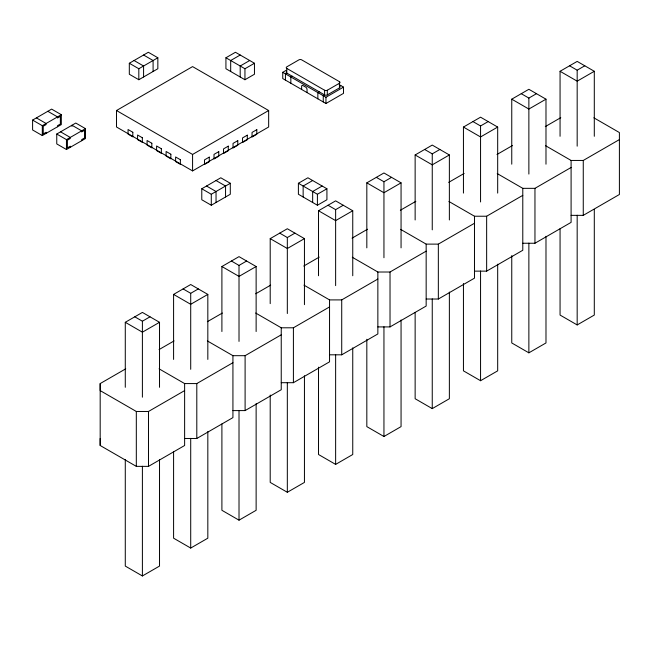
<?xml version="1.0" encoding="UTF-8"?>
<svg xmlns="http://www.w3.org/2000/svg" width="652" height="652" viewBox="0 0 652 652"><rect width="100%" height="100%" fill="white"/><g stroke="black" fill="none" stroke-linecap="round" stroke-linejoin="round"><path stroke-width="0.98" d="M159.064 368.82L184.622 383.572L184.622 445.503L148.485 466.367L136.317 466.367L100.18 445.503L100.18 438.478M125.738 368.82L100.18 383.572L100.18 390.605L136.317 411.469L148.485 411.469L184.622 390.605M129.316 63.26L148.33 52.274L157.841 57.767L157.841 68.745L138.819 79.731L129.316 74.238L129.316 63.26L138.819 68.745L157.841 57.767M32.6 120.082L51.622 109.104L61.321 114.703L61.321 124.589L42.298 135.567L32.6 129.968L32.6 120.082L42.298 125.681L61.321 114.703M56.757 134.027L75.771 123.049L85.477 128.648L85.477 138.534L66.455 149.512L56.757 143.913L56.757 134.027L66.455 139.626L85.477 128.648M116.496 110.522L192.576 66.602L268.657 110.522L268.657 126.993L192.576 170.914L116.496 126.993L116.496 110.522L192.576 154.442L268.657 110.522M225.926 57.767L235.437 52.274L254.459 63.26L254.459 74.238L244.948 79.731L225.926 68.745L225.926 57.767L244.948 68.745L254.459 63.26M240.197 55.021L230.686 60.514L230.686 71.492M249.7 60.514L240.197 66.007L240.197 76.985M339.154 84.621L343.506 87.132L343.506 93.366L325.951 103.505L282.74 78.558L282.74 72.315L286.252 70.294M292.194 76.219L290.841 76.993L290.841 83.236M319.203 91.81L317.85 92.584L317.85 98.827M286.79 68.419L324.598 90.245A1.907 1.1 0 0 0 327.304 90.245L339.456 83.236A1.907 1.1 0 0 0 339.456 81.671L301.648 59.845A1.907 1.1 0 0 0 298.942 59.845L286.79 66.863A1.907 1.1 0 0 0 286.79 68.419L286.79 73.097L324.598 94.923A1.907 1.1 0 0 0 327.304 94.923L339.456 87.906L339.456 81.671M340.809 85.567L339.456 86.349A1.907 1.1 0 0 1 339.456 87.906M282.74 72.315L325.951 97.262L343.506 87.132M201.778 188.77L220.792 177.784L230.303 183.277L230.303 194.255L211.289 205.241L201.778 199.748L201.778 188.77L211.289 194.255L230.303 183.277M298.396 183.277L307.899 177.784L326.921 188.77L326.921 199.748L317.41 205.241L298.396 194.255L298.396 183.277L317.41 194.255L326.921 188.77M312.658 180.531L303.147 186.024L303.147 197.002M322.169 186.024L312.658 191.509L312.658 202.495M125.282 387.304L125.282 322.3L142.397 312.422L159.52 322.3L159.52 387.304M173.587 359.415L173.587 294.411L190.71 284.525L207.825 294.411L207.825 359.415M221.9 331.526L221.9 266.521L239.015 256.635L256.13 266.521L256.13 331.526M270.205 303.636L270.205 238.632L287.328 228.746L304.443 238.632L304.443 304.655M318.518 275.747L318.518 210.743L335.633 200.857L352.748 210.743L352.748 275.747M366.823 247.858L366.823 182.845L383.947 172.967L401.061 182.845L401.061 247.858M415.137 219.96L415.137 154.956L432.252 145.078L449.367 154.956L449.367 219.96M463.442 193.09L463.442 127.067L480.557 117.181L497.68 127.067L497.68 193.09M511.755 164.182L511.755 99.177L528.87 89.291L545.985 99.177L545.985 164.182M560.06 136.292L560.06 71.288L577.175 61.402L594.298 71.288L594.298 136.292M134.793 316.815L142.397 321.208L150.009 316.815M183.098 288.917L190.71 293.31L198.314 288.917M231.411 261.028L239.015 265.421L246.627 261.028M279.716 233.139L287.328 237.532L294.932 233.139M328.029 205.25L335.633 209.642L343.245 205.25M376.334 177.36L383.947 181.753L391.55 177.36M424.648 149.471L432.252 153.856L439.856 149.471M472.953 121.574L480.557 125.966L488.169 121.574M521.258 93.684L528.87 98.077L536.474 93.684M569.571 65.795L577.175 70.188L584.787 65.795M159.52 322.3L142.397 332.186L125.282 322.3M207.825 294.411L190.71 304.297L173.587 294.411M256.13 266.521L239.015 276.399L221.9 266.521M304.443 238.632L287.328 248.51L270.205 238.632M352.748 210.743L335.633 220.62L318.518 210.743M401.061 182.845L383.947 192.731L366.823 182.845M449.367 154.956L432.252 164.842L415.137 154.956M497.68 127.067L480.557 136.953L463.442 127.067M545.985 99.177L528.87 109.055L511.755 99.177M594.298 71.288L577.175 81.166L560.06 71.288M159.064 349.578L174.051 340.931M207.369 321.689L222.356 313.041M255.682 293.799L270.67 285.144M303.742 266.049L319.227 257.108M352.047 238.159L367.532 229.219M400.352 210.27L415.846 201.329M448.666 182.381L464.151 173.44M496.971 154.491L512.464 145.551M545.284 126.602L560.769 117.662M184.622 383.572L196.798 383.572L232.927 362.708M207.369 340.931L232.927 355.682L245.103 355.682L281.24 334.818M255.682 313.033L281.24 327.793L293.408 327.793L329.545 306.929M303.987 285.144L329.545 299.904L341.721 299.904L377.858 279.04M352.3 257.255L377.858 272.014L390.026 272.014L426.163 251.15M400.605 229.365L426.163 244.117L438.34 244.117L474.477 223.261M448.91 201.476L474.477 216.228L486.645 216.228L522.782 195.364M497.223 173.579L522.782 188.338L534.958 188.338L571.095 167.474M545.528 145.689L571.095 160.449L583.263 160.449L619.4 139.585M184.622 438.478L196.798 438.478L232.927 417.614L232.927 355.682M232.927 410.589L245.103 410.589L281.24 389.725L281.24 327.793M281.24 382.7L293.408 382.7L329.545 361.836L329.545 299.904M329.545 354.81L341.721 354.81L377.858 333.946L377.858 272.014M377.858 326.913L390.026 326.913L426.163 306.049L426.163 244.117M426.163 299.023L438.34 299.023L474.477 278.159L474.477 216.228M474.477 271.134L486.645 271.134L522.782 250.27L522.782 188.338M522.782 243.245L534.958 243.245L571.095 222.381L571.095 160.449M571.095 215.356L583.263 215.356L619.4 194.492L619.4 132.56L593.842 117.8M125.282 459.424L125.282 566.075L142.397 575.961L159.52 566.075L159.52 459.424M173.587 451.844L173.587 538.185L190.71 548.063L207.825 538.185L207.825 431.534M221.9 423.955L221.9 510.296L239.015 520.174L256.13 510.296L256.13 403.645M270.205 395.047L270.205 482.407L287.328 492.284L304.443 482.407L304.443 375.756M318.518 367.157L318.518 454.509L335.633 464.395L352.748 454.509L352.748 347.858M366.823 339.268L366.823 426.62L383.947 436.506L401.061 426.62L401.061 319.969M415.137 312.398L415.137 398.731L432.252 408.617L449.367 398.731L449.367 292.08M463.442 283.49L463.442 370.841L480.557 380.719L497.68 370.841L497.68 264.19M511.755 255.6L511.755 342.952L528.87 352.83L545.985 342.952L545.985 236.301M560.06 228.722L560.06 315.055L577.175 324.94L594.298 315.055L594.298 209.422M143.579 55.021L153.09 60.514L153.09 71.492M134.067 60.514L143.579 66.007L143.579 76.985M216.04 180.531L225.551 186.024L225.551 197.002M206.529 186.024L216.04 191.509L216.04 202.495M47.816 111.296L57.515 116.895L57.515 117.996L60.367 116.349L60.367 124.035L57.515 125.681L57.515 126.781M36.406 117.89L46.105 123.489L46.105 124.589L43.252 126.235L43.252 133.921L46.105 132.274L46.105 133.367M60.554 131.834L70.261 137.433L70.261 138.534L67.409 140.18L67.409 147.865L70.261 146.219L70.261 147.311M583.263 160.449L583.263 215.356M577.175 70.188L577.175 146.17M577.175 215.242L577.175 324.94M534.958 188.338L534.958 243.245M528.87 98.077L528.87 174.068M528.87 243.131L528.87 352.83M486.645 216.228L486.645 271.134M480.557 125.966L480.557 201.957M480.557 271.028L480.557 380.719M438.34 244.117L438.34 299.023M432.252 153.856L432.252 229.846M432.252 298.918L432.252 408.617M390.026 272.014L390.026 326.913M383.947 181.753L383.947 257.736M383.947 326.807L383.947 436.506M341.721 299.904L341.721 354.81M335.633 209.642L335.633 285.625M335.633 354.696L335.633 464.395M327.304 90.245L327.304 94.923M325.951 97.262L325.951 103.505M324.598 90.245L324.598 94.923L323.253 95.705L323.253 101.94M317.41 194.255L317.41 205.241M307.043 92.584L307.043 89.471A1.907 1.1 60 0 0 305.698 87.132L302.993 85.575A1.907 1.1 60 0 0 301.648 86.349L301.648 89.471M293.408 327.793L293.408 382.7M287.328 237.532L287.328 313.522M287.328 382.585L287.328 492.284M285.437 80.114L285.437 73.88L286.79 73.097A1.907 1.1 0 0 1 286.489 71.769M245.103 355.682L245.103 410.589M244.948 68.745L244.948 79.731M239.015 265.421L239.015 341.412M239.015 410.475L239.015 520.174M211.289 194.255L211.289 205.241M196.798 383.572L196.798 438.478M192.576 154.442L192.576 170.914M190.71 293.31L190.71 369.301M190.71 438.372L190.71 548.063M148.485 411.469L148.485 466.367M142.397 321.208L142.397 397.19M142.397 466.262L142.397 575.961M138.819 68.745L138.819 79.731M136.317 411.469L136.317 466.367M100.18 383.572L100.18 445.503M81.671 140.726L81.671 139.626L84.524 137.98L84.524 130.294L81.671 131.94L81.671 130.84L71.973 125.241L71.973 126.341M66.455 139.626L66.455 149.512M42.298 125.681L42.298 135.567M209.259 157.132L204.5 159.879L204.5 164.491L209.259 161.745L209.259 157.132M218.762 151.647L214.011 154.385L214.011 158.998L218.762 156.252L218.762 151.647M228.273 146.154L223.522 148.9L223.522 153.513L228.273 150.767L228.273 146.154M237.784 140.661L233.033 143.407L233.033 148.02L237.784 145.274L237.784 140.661M247.295 135.176L242.536 137.914L242.536 142.527L247.295 139.781L247.295 135.176M256.807 129.683L252.047 132.429L252.047 137.042L256.807 134.296L256.807 129.683M132.821 132.266L128.061 129.52L128.061 134.133L132.821 136.871L132.821 132.266M142.332 137.751L137.572 135.005L137.572 139.618L142.332 142.364L142.332 137.751M151.834 143.244L147.083 140.498L147.083 145.111L151.834 147.857L151.834 143.244M161.346 148.737L156.594 145.991L156.594 150.604L161.346 153.342L161.346 148.737M170.857 154.222L166.105 151.476L166.105 156.089L170.857 158.835L170.857 154.222M180.368 159.716L175.608 156.969L175.608 161.582L180.368 164.328L180.368 159.716"/></g></svg>
